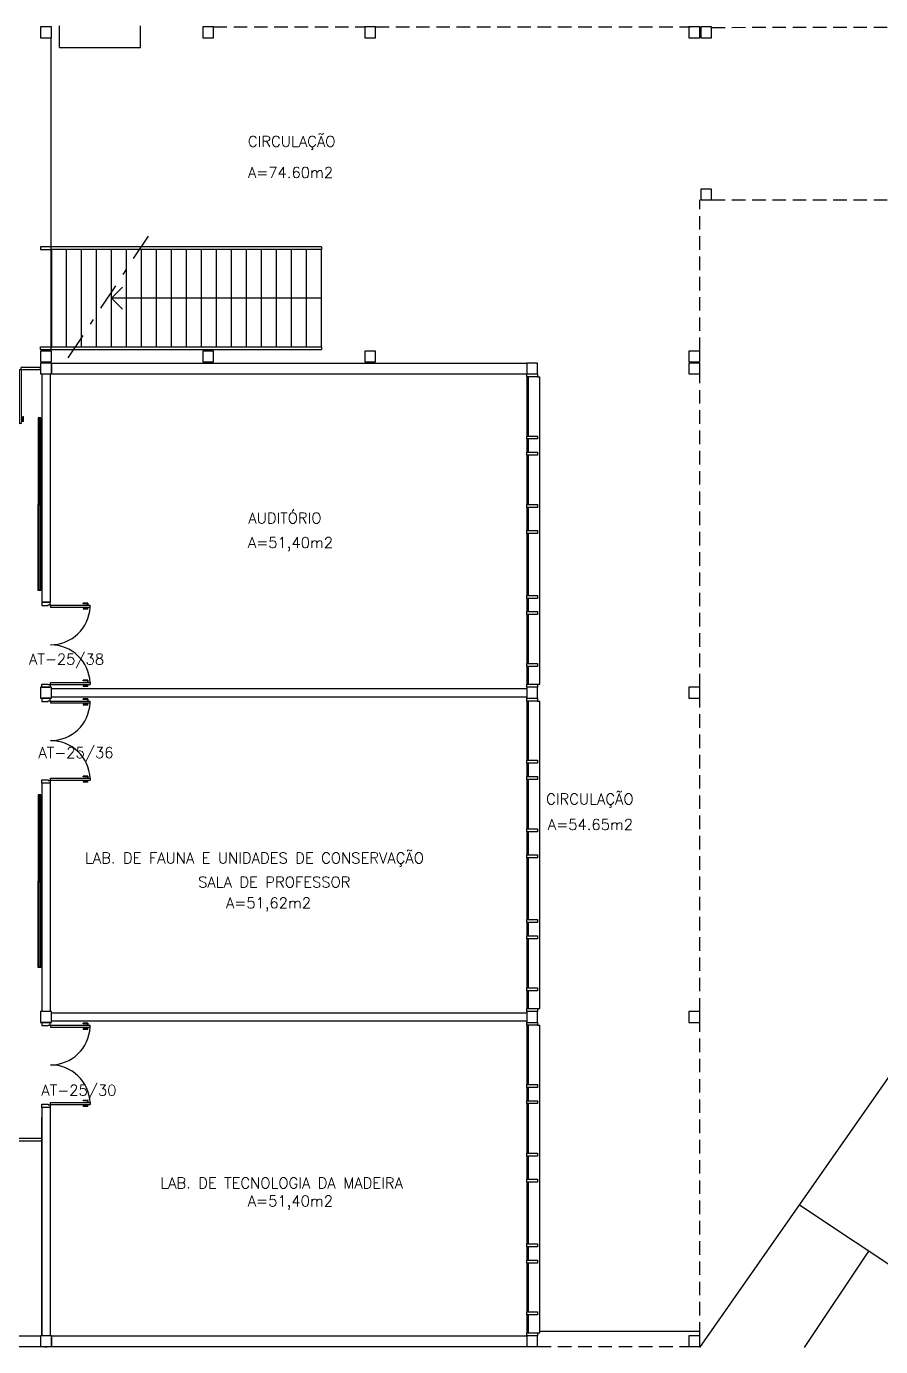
# Model space of a CAD drawing. Header units: centimetres. Extents: x -214 to 72, y 205 to 367.
# Drawn here: x -187.3 to -171.49, y 236.24 to 260.67 of the extents above; entities that cross this region are included whole.
import ezdxf

# ---------------------------------------------------------------- set-up
doc = ezdxf.new("R2010")
doc.units = ezdxf.units.CM
doc.header["$MEASUREMENT"] = 0
doc.linetypes.add('DASHDOT', pattern=[1, 0.5, -0.25, 0, -0.25])
doc.linetypes.add('HIDDEN', pattern=[0.375, 0.25, -0.125])
doc.layers.get('0').update_dxf_attribs({"linetype": 'CONTINUOUS'})
for name, color, linetype in [('1', 1, 'CONTINUOUS'), ('ALV', 2, 'CONTINUOUS'), ('AREA', 2, 'CONTINUOUS'), ('BANC', 2, 'CONTINUOUS'), ('ENDEREÇO NOVO', 2, 'CONTINUOUS'), ('ESQ', 1, 'CONTINUOUS'), ('ESTRUT', 3, 'CONTINUOUS'), ('PainelFELTRO', 2, 'CONTINUOUS'), ('PISO', 1, 'CONTINUOUS'), ('PROJ', 1, 'HIDDEN'), ('TEXTO', 2, 'CONTINUOUS')]:
    doc.layers.add(name, color=color, linetype=linetype)
doc.styles.add('UNB-100', font='simplex.shx', dxfattribs={"height": 0.2})

# ---------------------------------------------------------------- blocks, each defined once
blk = doc.blocks.new('ESQ6')
at = {"layer": 'ESQ'}
for p, q in [((-0.24, 5.745), (-0.24, 0.055)), ((-0.2, 5.745), (-0.24, 5.745)), ((-0.2, 5.745), (-0.2, 5.745)), ((-0.025, 5.415), (-0.025, 5.745)), ((0, 5.415), (0, 5.745)), ((-0.025, 4.455), (-0.025, 5.36)), ((0, 4.455), (0, 5.36)), ((-0.025, 4.155), (-0.025, 4.4)), ((0, 4.155), (0, 4.4)), ((-0.025, 2.955), (-0.025, 4.1)), ((0, 2.955), (0, 4.1)), ((-0.025, 2.475), (-0.025, 2.9)), ((0, 2.475), (0, 2.9)), ((-0.025, 1.505), (-0.025, 2.42)), ((0, 1.505), (0, 2.42)), ((-0.025, 1.205), (-0.025, 1.45)), ((0, 1.205), (0, 1.45)), ((-0.025, 0.055), (-0.025, 1.15)), ((0, 0.055), (0, 1.15)), ((-0.2, 0.055), (-0.24, 0.055))]:
    blk.add_line(p, q, dxfattribs=at)
for points in [[(0, 5.745), (-0.2, 5.745), (-0.2, 5.8), (0, 5.8)], [(0, 5.36), (-0.2, 5.36), (-0.2, 5.415), (0, 5.415)], [(0, 4.4), (-0.2, 4.4), (-0.2, 4.455), (0, 4.455)], [(0, 4.1), (-0.2, 4.1), (-0.2, 4.155), (0, 4.155)], [(0, 2.9), (-0.2, 2.9), (-0.2, 2.955), (0, 2.955)], [(0, 2.42), (-0.2, 2.42), (-0.2, 2.475), (0, 2.475)], [(0, 1.45), (-0.2, 1.45), (-0.2, 1.505), (0, 1.505)], [(0, 1.15), (-0.2, 1.15), (-0.2, 1.205), (0, 1.205)], [(0, 0), (-0.2, 0), (-0.2, 0.055), (0, 0.055)]]:
    blk.add_lwpolyline(points, close=True, dxfattribs=at)
blk = doc.blocks.new('PDFT')
at = {"color": 1}
for p, q in [((0.318, 0.979), (0.318, 0.889)), ((0.318, 0.979), (0.358, 0.979)), ((0.433, 0.979), (0.393, 0.979)), ((0.433, 0.979), (0.433, 0.889)), ((2.362, 0.979), (2.362, 0.889)), ((2.362, 0.979), (2.402, 0.979)), ((2.477, 0.979), (2.437, 0.979)), ((2.477, 0.979), (2.477, 0.889)), ((0.328, 0.889), (0.318, 0.889)), ((0.328, 0.969), (0.328, 0.889)), ((0.328, 0.969), (0.358, 0.969)), ((0.423, 0.969), (0.393, 0.969)), ((0.423, 0.969), (0.423, 0.889)), ((0.423, 0.889), (0.433, 0.889)), ((2.372, 0.889), (2.362, 0.889)), ((2.372, 0.969), (2.372, 0.889)), ((2.372, 0.969), (2.402, 0.969)), ((2.467, 0.969), (2.437, 0.969)), ((2.467, 0.969), (2.467, 0.889)), ((2.467, 0.889), (2.477, 0.889))]:
    blk.add_line(p, q, dxfattribs=at)
at = {"color": 2}
for p, q in [((0.358, 0.018), (0.358, 1.019)), ((0.358, 1.019), (0.393, 1.019)), ((0.393, 1.019), (0.393, 0.018)), ((2.402, 1.019), (2.402, 0.018)), ((2.437, 1.019), (2.402, 1.019)), ((2.437, 0.018), (2.437, 1.019)), ((0.358, 0.018), (0, 0.017)), ((0, 0.017), (0, -0.017)), ((0.393, 0.018), (0.358, 0.018)), ((0.358, 0.018), (0.358, -0.017)), ((2.402, 0.018), (2.437, 0.018)), ((2.437, 0.017), (2.437, -0.017)), ((2.437, 0.017), (2.805, 0.017)), ((2.805, 0.017), (2.805, -0.017)), ((0, -0.017), (0.358, -0.017)), ((2.437, -0.017), (2.805, -0.017))]:
    blk.add_line(p, q, dxfattribs=at)
at = {"color": 1}
for centre, start, end in [((0.393, 0.018), 0.0837, 90), ((2.402, 0.018), 90, 179.9163)]:
    blk.add_arc(centre, 1.002, start, end, dxfattribs=at)
blk = doc.blocks.new('PD15')
at = {"color": 1}
for p, q in [((0.016, 0.777), (0.016, 0.687)), ((0.016, 0.777), (0.056, 0.777)), ((0.026, 0.767), (0.026, 0.687)), ((0.026, 0.767), (0.056, 0.767)), ((0.13, 0.777), (0.09, 0.777)), ((0.12, 0.767), (0.09, 0.767)), ((0.12, 0.767), (0.12, 0.687)), ((0.13, 0.777), (0.13, 0.687)), ((1.444, 0.777), (1.444, 0.687)), ((1.444, 0.777), (1.484, 0.777)), ((1.454, 0.767), (1.454, 0.687)), ((1.454, 0.767), (1.484, 0.767)), ((1.558, 0.777), (1.518, 0.777)), ((1.548, 0.767), (1.518, 0.767)), ((1.548, 0.767), (1.548, 0.687)), ((1.558, 0.777), (1.558, 0.687)), ((0.026, 0.687), (0.016, 0.687)), ((0.12, 0.687), (0.13, 0.687)), ((1.454, 0.687), (1.444, 0.687)), ((1.548, 0.687), (1.558, 0.687))]:
    blk.add_line(p, q, dxfattribs=at)
at = {"color": 2}
for p, q in [((0.055, 0.085), (0.055, 0.817)), ((0.09, 0.817), (0.055, 0.817)), ((0.09, 0.085), (0.09, 0.817)), ((1.484, 0.085), (1.484, 0.817)), ((1.484, 0.817), (1.519, 0.817)), ((1.519, 0.085), (1.519, 0.817)), ((0.05, 0.075), (0, 0.075)), ((0, 0.075), (0, -0.075)), ((0.05, 0.04), (0.05, 0.075)), ((0.06, 0.04), (0.05, 0.04)), ((0.055, 0.085), (0.09, 0.085)), ((0.06, -0.075), (0.06, 0.04)), ((1.519, 0.085), (1.484, 0.085)), ((1.514, 0.04), (1.524, 0.04)), ((1.514, -0.075), (1.514, 0.04)), ((1.524, 0.075), (1.574, 0.075)), ((1.524, 0.04), (1.524, 0.075)), ((1.574, 0.075), (1.574, -0.075)), ((0, -0.075), (0.06, -0.075)), ((1.574, -0.075), (1.514, -0.075))]:
    blk.add_line(p, q, dxfattribs=at)
at = {"color": 1}
for centre, start, end in [((0.056, 0.085), 0, 87.3429), ((1.518, 0.085), 92.6571, 180)]:
    blk.add_arc(centre, 0.731, start, end, dxfattribs=at)
blk = doc.blocks.new('PainelFELTRO')
at = {"layer": 'PainelFELTRO'}
blk.add_hatch(color=2, dxfattribs=at).paths.add_polyline_path([(0.01, 0.06), (0.01, 0.03), (1.59, 0.03), (1.59, 0.06)])
for p, q in [((1.6, 0.07), (0, 0.07)), ((0, 0.07), (0, 0.02)), ((0, 0.02), (1.6, 0.02)), ((1.6, 0.02), (1.6, 0.07))]:
    blk.add_line(p, q, dxfattribs=at)
at = {"layer": 'PainelFELTRO', "color": 1}
for p, q in [((0, 0), (1.6, 0)), ((0.05, 0.02), (0.05, 0)), ((1.55, 0), (1.55, 0.02))]:
    blk.add_line(p, q, dxfattribs=at)
at = {"layer": 'PainelFELTRO', "color": 2}
for p, q in [((1.59, 0.06), (0.01, 0.06)), ((0.01, 0.06), (0.01, 0.03)), ((0.01, 0.03), (1.59, 0.03)), ((1.59, 0.03), (1.59, 0.06))]:
    blk.add_line(p, q, dxfattribs=at)

msp = doc.modelspace()

# ---------------------------------------------------------------- linework, layer by layer
at = {"layer": '1'}
msp.add_lwpolyline([(-181.835, 255.638), (-185.724, 255.638), (-185.522, 255.84), (-185.724, 255.638), (-185.522, 255.435)], dxfattribs=at)
at = {"layer": 'ALV'}
for p, q in [((-186.835, 254.658), (-186.835, 254.658)), ((-181.835, 254.738), (-181.835, 254.687)), ((-181.835, 254.738), (-181.835, 254.738)), ((-181.835, 254.738), (-181.835, 254.738)), ((-186.835, 254.438), (-178.035, 254.438)), ((-186.835, 254.438), (-186.835, 254.238)), ((-178.035, 254.438), (-178.035, 254.238)), ((-187.01, 254.238), (-187.01, 250.011)), ((-186.86, 254.238), (-186.86, 250.011)), ((-186.835, 254.238), (-178.035, 254.238)), ((-187.01, 250.011), (-186.86, 250.011)), ((-186.835, 248.413), (-178.035, 248.413)), ((-186.835, 248.263), (-178.035, 248.263)), ((-187.01, 246.664), (-187.01, 242.438)), ((-186.86, 246.664), (-187.01, 246.664)), ((-186.86, 246.664), (-186.86, 242.438)), ((-186.835, 242.413), (-178.035, 242.413)), ((-186.835, 242.263), (-178.035, 242.263)), ((-187.01, 240.664), (-187.01, 236.438)), ((-186.86, 240.664), (-186.86, 236.438)), ((-187.01, 236.438), (-187.01, 240.478)), ((-189.835, 236.438), (-187.035, 236.438)), ((-186.835, 236.438), (-178.035, 236.438)), ((-186.835, 236.438), (-186.835, 236.238)), ((-178.035, 236.438), (-178.035, 236.238)), ((-189.835, 236.238), (-187.035, 236.238)), ((-186.95, 236.218), (-186.95, 236.238)), ((-186.92, 236.218), (-186.92, 236.238)), ((-186.835, 236.238), (-178.035, 236.238))]:
    msp.add_line(p, q, dxfattribs=at)
at = {"layer": 'ALV', "color": 1}
for p, q in [((-187.01, 240.088), (-187.49, 240.088)), ((-187.01, 240.038), (-187.49, 240.038)), ((-187.01, 240.038), (-187.46, 240.038))]:
    msp.add_line(p, q, dxfattribs=at)
at = {"layer": 'BANC'}
for p, q in [((-186.685, 260.278), (-186.685, 260.678)), ((-185.185, 260.278), (-185.185, 260.678)), ((-186.685, 260.278), (-185.185, 260.278))]:
    msp.add_line(p, q, dxfattribs=at)
at = {"layer": 'ESTRUT'}
for points in [[(-186.835, 260.658), (-187.035, 260.658), (-187.035, 260.458), (-186.835, 260.458)], [(-183.835, 260.658), (-184.035, 260.658), (-184.035, 260.458), (-183.835, 260.458)], [(-180.835, 260.658), (-181.035, 260.658), (-181.035, 260.458), (-180.835, 260.458)], [(-174.835, 260.658), (-175.035, 260.658), (-175.035, 260.458), (-174.835, 260.458)], [(-174.615, 260.658), (-174.815, 260.658), (-174.815, 260.458), (-174.615, 260.458)], [(-174.615, 257.658), (-174.815, 257.658), (-174.815, 257.458), (-174.615, 257.458)], [(-186.835, 254.658), (-187.035, 254.658), (-187.035, 254.458), (-186.835, 254.458)], [(-183.835, 254.658), (-184.035, 254.658), (-184.035, 254.458), (-183.835, 254.458)], [(-180.835, 254.658), (-181.035, 254.658), (-181.035, 254.458), (-180.835, 254.458)], [(-174.835, 254.658), (-175.035, 254.658), (-175.035, 254.458), (-174.835, 254.458)], [(-186.835, 254.438), (-187.035, 254.438), (-187.035, 254.238), (-186.835, 254.238)], [(-177.835, 254.438), (-178.035, 254.438), (-178.035, 254.238), (-177.835, 254.238)], [(-174.835, 254.438), (-175.035, 254.438), (-175.035, 254.238), (-174.835, 254.238)], [(-186.835, 248.438), (-187.035, 248.438), (-187.035, 248.238), (-186.835, 248.238)], [(-177.835, 248.438), (-178.035, 248.438), (-178.035, 248.238), (-177.835, 248.238)], [(-174.835, 248.438), (-175.035, 248.438), (-175.035, 248.238), (-174.835, 248.238)], [(-186.835, 242.438), (-187.035, 242.438), (-187.035, 242.238), (-186.835, 242.238)], [(-177.835, 242.438), (-178.035, 242.438), (-178.035, 242.238), (-177.835, 242.238)], [(-174.835, 242.438), (-175.035, 242.438), (-175.035, 242.238), (-174.835, 242.238)], [(-186.835, 236.438), (-187.035, 236.438), (-187.035, 236.238), (-186.835, 236.238)], [(-177.835, 236.438), (-178.035, 236.438), (-178.035, 236.238), (-177.835, 236.238)], [(-174.835, 236.438), (-175.035, 236.438), (-175.035, 236.238), (-174.835, 236.238)]]:
    msp.add_lwpolyline(points, close=True, dxfattribs=at)
at = {"layer": 'PISO'}
for p, q in [((-186.847, 260.458), (-186.847, 254.658)), ((-181.835, 256.588), (-187.035, 256.588)), ((-187.035, 256.588), (-187.035, 256.538)), ((-187.035, 256.538), (-186.835, 256.538)), ((-181.835, 256.538), (-186.835, 256.538)), ((-186.835, 256.538), (-186.835, 254.738)), ((-186.558, 254.738), (-186.558, 256.538)), ((-186.28, 254.738), (-186.28, 256.538)), ((-186.002, 254.738), (-186.002, 256.538)), ((-185.724, 254.738), (-185.724, 256.538)), ((-185.447, 254.738), (-185.447, 256.538)), ((-185.169, 254.738), (-185.169, 256.538)), ((-184.891, 254.738), (-184.891, 256.538)), ((-184.613, 254.738), (-184.613, 256.538)), ((-184.335, 254.738), (-184.335, 256.538)), ((-184.058, 254.738), (-184.058, 256.538)), ((-183.78, 254.738), (-183.78, 256.538)), ((-183.502, 254.738), (-183.502, 256.538)), ((-183.224, 254.738), (-183.224, 256.538)), ((-182.946, 254.738), (-182.946, 256.538)), ((-182.669, 254.738), (-182.669, 256.538)), ((-182.391, 254.738), (-182.391, 256.538)), ((-182.113, 254.738), (-182.113, 256.538)), ((-181.835, 256.588), (-181.835, 256.538)), ((-181.835, 254.738), (-181.835, 256.538)), ((-187.035, 254.738), (-186.835, 254.738)), ((-187.035, 254.688), (-187.035, 254.738)), ((-187.035, 254.688), (-181.835, 254.688)), ((-186.835, 254.738), (-181.835, 254.738)), ((-174.835, 236.218), (-167.339, 246.941)), ((-169.035, 236.218), (-172.99, 238.857)), ((-171.71, 238.003), (-172.902, 236.218)), ((-174.835, 236.518), (-177.795, 236.518))]:
    msp.add_line(p, q, dxfattribs=at)
at = {"layer": 'PISO', "linetype": 'DASHDOT'}
msp.add_line((-185.047, 256.788), (-186.543, 254.512), dxfattribs=at)
at = {"layer": 'PROJ'}
for p, q in [((-183.835, 260.658), (-181.023, 260.658)), ((-180.835, 260.658), (-175.012, 260.658)), ((-174.615, 260.65), (-165.8, 260.658)), ((-174.835, 254.658), (-174.835, 257.458)), ((-174.615, 257.458), (-171.265, 257.458)), ((-174.835, 248.438), (-174.835, 254.238)), ((-174.835, 242.438), (-174.835, 248.238)), ((-174.835, 236.438), (-174.835, 242.238)), ((-177.835, 236.238), (-175.035, 236.238)), ((-177.835, 236.238), (-175.035, 236.238))]:
    msp.add_line(p, q, dxfattribs=at)

# ---------------------------------------------------------------- block references
at = {"layer": 'ALV', "color": 6, "rotation": 90}
for p in [(-187.01, 251.826), (-187.01, 244.85)]:
    msp.add_blockref('PainelFELTRO', p, dxfattribs=at)
at = {"layer": 'ALV', "color": 6, "xscale": -1, "rotation": 90}
for p in [(-187.01, 251.826), (-187.01, 244.85)]:
    msp.add_blockref('PainelFELTRO', p, dxfattribs=at)
at = {"layer": 'ESQ'}
for name, p, rotation in [('PDFT', (-187.035, 254.338), 180), ('ESQ6', (-178.035, 254.238), 180), ('PD15', (-186.935, 250.011), 270), ('PD15', (-186.935, 248.238), 270), ('ESQ6', (-178.035, 248.238), 180), ('PD15', (-186.935, 242.238), 270), ('ESQ6', (-178.035, 242.238), 180)]:
    msp.add_blockref(name, p, dxfattribs=dict(at, rotation=rotation))

# ---------------------------------------------------------------- texts
at = {"layer": 'AREA', "style": 'UNB-100'}
for s, p in [('A=74.60m2', (-183.197, 257.865)), ('A=51,40m2', (-183.199, 251.016)), ('CIRCULAÇÃO', (-177.679, 246.27)), ('A=54.65m2', (-177.647, 245.799)), ('A=51,62m2', (-183.605, 244.348)), ('A=51,40m2', (-183.2, 238.833))]:
    msp.add_text(s, height=0.2, dxfattribs=at).set_placement(p)
at = {"layer": 'ENDEREÇO NOVO', "style": 'UNB-100'}
for s, p in [('AT-25/38', (-187.248, 248.859)), ('AT-25/36', (-187.074, 247.129)), ('AT-25/30', (-187.019, 240.881))]:
    msp.add_text(s, height=0.2, dxfattribs=at).set_placement(p)
at = {"layer": 'TEXTO', "style": 'UNB-100'}
for s, p in [('CIRCULAÇÃO', (-183.198, 258.439)), ('AUDITÓRIO', (-183.19, 251.469)), ('LAB. DE FAUNA E UNIDADES DE CONSERVAÇÃO', (-186.214, 245.18)), ('SALA DE PROFESSOR', (-184.119, 244.733)), ('LAB. DE TECNOLOGIA DA MADEIRA', (-184.82, 239.166))]:
    msp.add_text(s, height=0.2, dxfattribs=at).set_placement(p)

doc.saveas('drawing.dxf')
